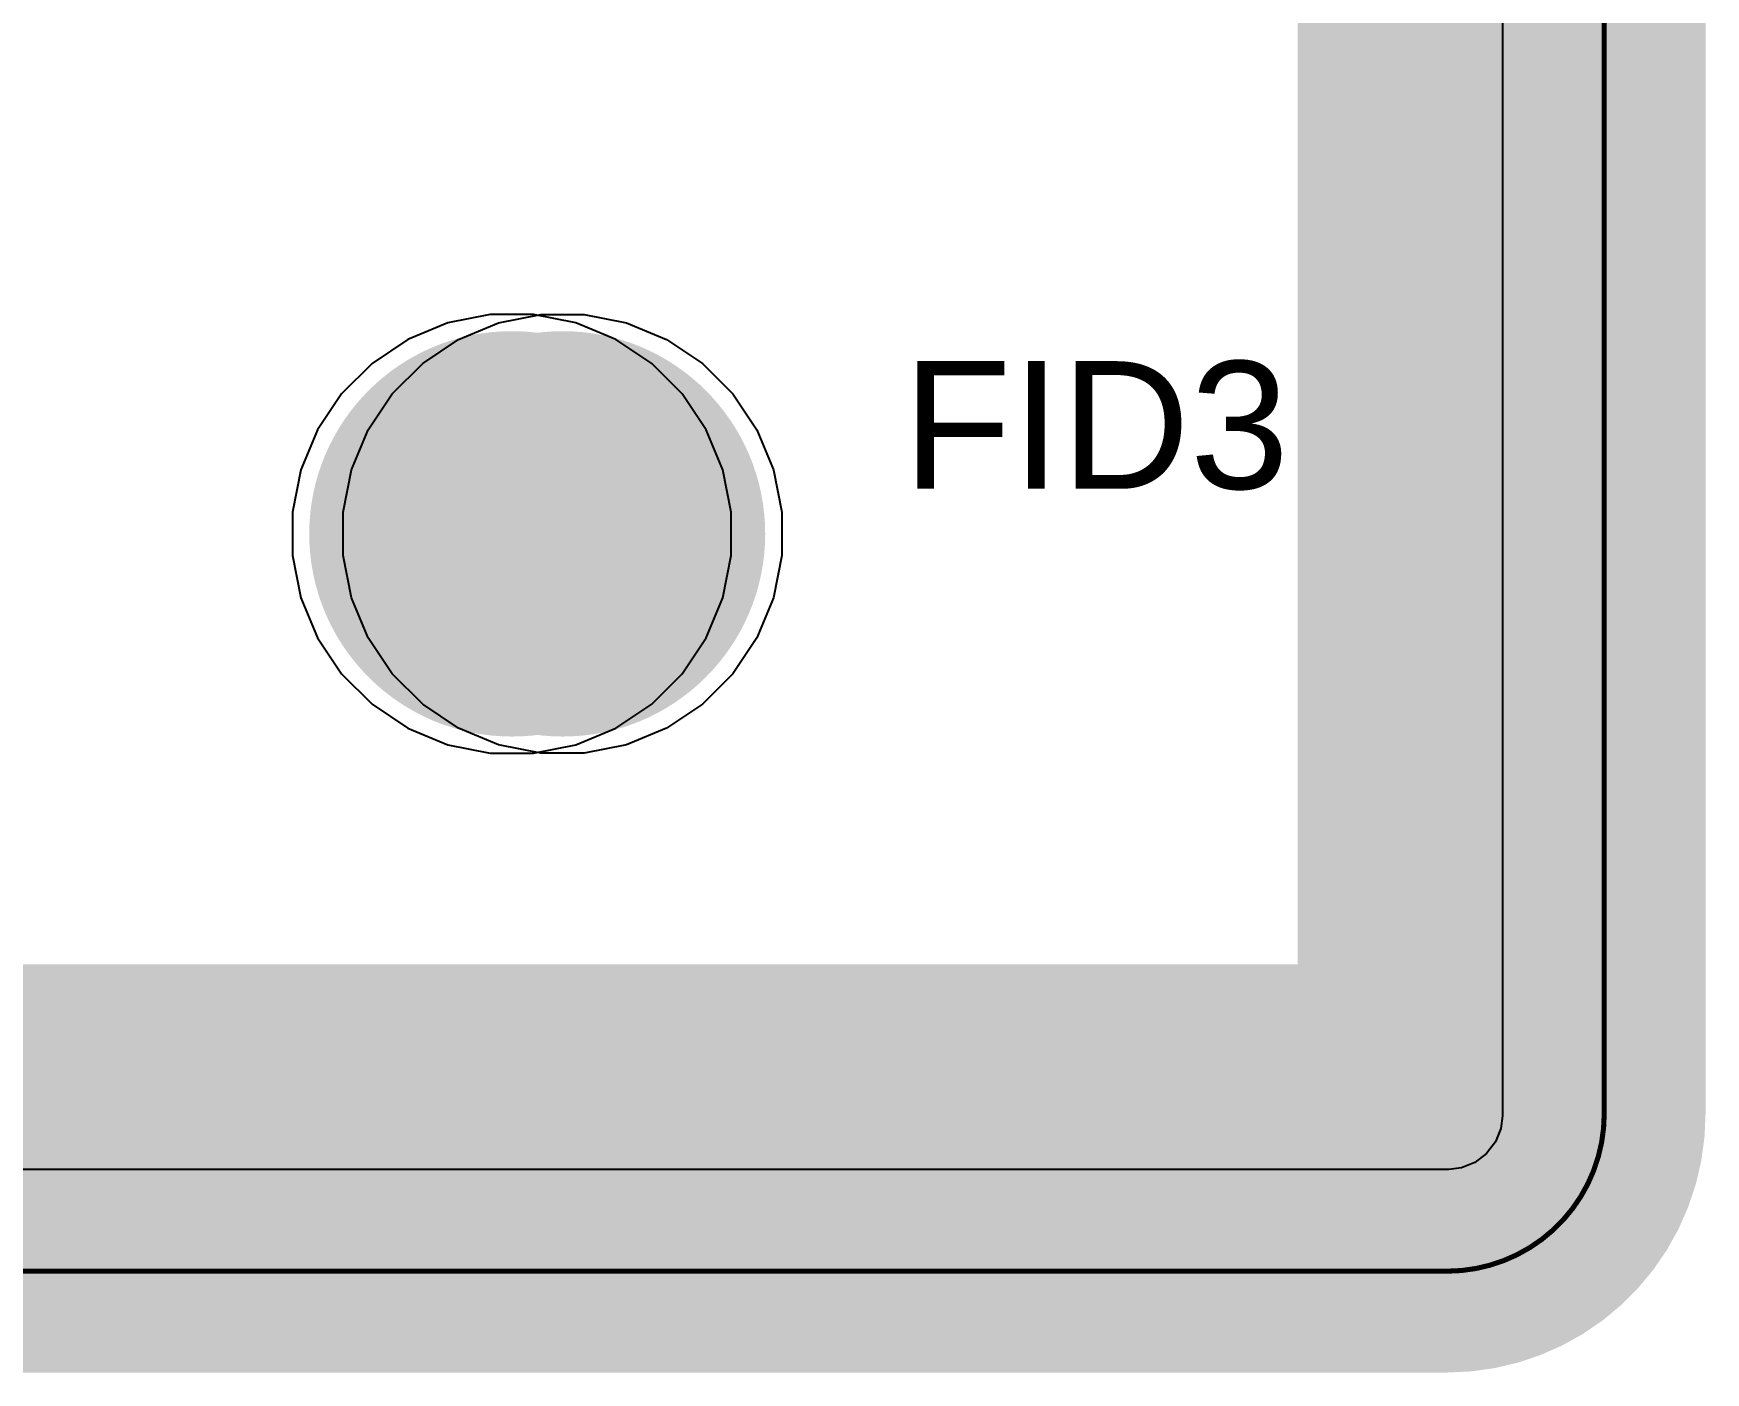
# Model space of a CAD drawing. Header units: inches. Extents: x -0.3 to 12.2, y -3.2 to 4.4.
# Drawn here: x 0.3406 to 0.6706, y 0.127 to 0.3913 of the extents above; entities that cross this region are included whole.
import ezdxf

# ---------------------------------------------------------------- set-up
doc = ezdxf.new("R2010")
doc.units = ezdxf.units.IN
doc.header["$MEASUREMENT"] = 0
for name, color, linetype in [('Board', 76, 'Continuous'), ('Board Layer Stack Bottom Solder', 6, 'Continuous'), ('Bottom Layer_L8', 5, 'Continuous'), ('Bottom Paste', 16, 'Continuous'), ('Keep-Out Layer', 6, 'Continuous'), ('Plane_L2', 76, 'Continuous'), ('Plane_L4', 136, 'Continuous'), ('Plane_L5', 16, 'Continuous'), ('Plane_L7', 216, 'Continuous'), ('Top Overlay', 2, 'Continuous'), ('Top Paste', 8, 'Continuous'), ('Top Solder', 216, 'Continuous'), ('TOP_L1', 1, 'Continuous')]:
    doc.layers.add(name, color=color, linetype=linetype)
doc.styles.add('Arial', font='', dxfattribs={"height": 0.2})
doc.styles.get('Arial').set_extended_font_data('Arial')

# ---------------------------------------------------------------- blocks, each defined once
blk = doc.blocks.new('FIDUCIAL_B_165')
at = {"layer": 'Board Layer Stack Bottom Solder'}
h = blk.add_hatch(color=6, dxfattribs=at)
edge = h.paths.add_edge_path()
edge.add_arc((0, 0), 0.04, 0, 360)
at = {"layer": 'Bottom Layer_L8'}
h = blk.add_hatch(color=5, dxfattribs=at)
edge = h.paths.add_edge_path()
edge.add_arc((0, 0), 0.02, 0, 360)
at = {"layer": 'Bottom Paste'}
h = blk.add_hatch(color=16, dxfattribs=at)
edge = h.paths.add_edge_path()
edge.add_arc((0, 0), 0.02, 0, 360)
at = {"layer": 'Bottom Layer_L8'}
for p, q in [((-0.0126323, 0.0416429), (-0.0042654, 0.0433071)), ((-0.0042654, 0.0433071), (0, 0.0433071)), ((0, 0.0433071), (0.0042653, 0.0433071)), ((0.0042653, 0.0433071), (0.0126322, 0.0416429)), ((-0.0205137, 0.0383783), (-0.0126323, 0.0416429)), ((0.0126322, 0.0416429), (0.0205136, 0.0383783)), ((-0.0276067, 0.0336389), (-0.0205137, 0.0383783)), ((0.0205136, 0.0383783), (0.0276066, 0.0336389)), ((-0.0336389, 0.0276067), (-0.0276067, 0.0336389)), ((0.0276066, 0.0336389), (0.0336388, 0.0276067)), ((-0.0383783, 0.0205137), (-0.0336389, 0.0276067)), ((0.0336388, 0.0276067), (0.0383782, 0.0205137)), ((-0.0416429, 0.0126323), (-0.0383783, 0.0205137)), ((0.0383782, 0.0205137), (0.0416428, 0.0126323)), ((-0.0433071, 0.0042654), (-0.0416429, 0.0126323)), ((0.0416428, 0.0126323), (0.0433071, 0.0042654)), ((-0.0433071, 0), (-0.0433071, 0.0042654)), ((0.0433071, 0.0042654), (0.0433071, 0)), ((-0.0433071, -0.0042653), (-0.0433071, 0)), ((0.0433071, 0), (0.0433071, 0)), ((0.0433071, 0), (0.0433071, -0.0042653)), ((-0.0416429, -0.0126322), (-0.0433071, -0.0042653)), ((0.0433071, -0.0042653), (0.0416428, -0.0126322)), ((-0.0383783, -0.0205136), (-0.0416429, -0.0126322)), ((0.0416428, -0.0126322), (0.0383782, -0.0205136)), ((-0.0336389, -0.0276066), (-0.0383783, -0.0205136)), ((0.0383782, -0.0205136), (0.0336388, -0.0276066)), ((-0.0276067, -0.0336388), (-0.0336389, -0.0276066)), ((0.0336388, -0.0276066), (0.0276066, -0.0336388)), ((-0.0205137, -0.0383782), (-0.0276067, -0.0336388)), ((0.0276066, -0.0336388), (0.0205136, -0.0383782)), ((-0.0126323, -0.0416428), (-0.0205137, -0.0383782)), ((0.0205136, -0.0383782), (0.0126322, -0.0416428)), ((-0.0042654, -0.0433071), (-0.0126323, -0.0416428)), ((0.0126322, -0.0416428), (0.0042653, -0.0433071)), ((0, -0.0433071), (-0.0042654, -0.0433071)), ((0.0042653, -0.0433071), (0, -0.0433071))]:
    blk.add_line(p, q, dxfattribs=at)
blk = doc.blocks.new('FIDUCIAL_376')
at = {"layer": 'Top Paste'}
h = blk.add_hatch(color=8, dxfattribs=at)
edge = h.paths.add_edge_path()
edge.add_arc((0, 0), 0.02, 0, 360)
at = {"layer": 'Top Solder'}
h = blk.add_hatch(color=216, dxfattribs=at)
edge = h.paths.add_edge_path()
edge.add_arc((0, 0), 0.04, 0, 360)
at = {"layer": 'TOP_L1'}
h = blk.add_hatch(color=1, dxfattribs=at)
edge = h.paths.add_edge_path()
edge.add_arc((0, 0), 0.02, 0, 360)
for p, q in [((-0.0042654, 0.0433071), (-0.0126323, 0.0416428)), ((0, 0.0433071), (-0.0042654, 0.0433071)), ((0.0042653, 0.0433071), (0, 0.0433071)), ((0.0126322, 0.0416428), (0.0042653, 0.0433071)), ((-0.0126323, 0.0416428), (-0.0205137, 0.0383782)), ((0.0205136, 0.0383782), (0.0126322, 0.0416428)), ((-0.0205137, 0.0383782), (-0.0276067, 0.0336388)), ((0.0276066, 0.0336388), (0.0205136, 0.0383782)), ((-0.0276067, 0.0336388), (-0.0336389, 0.0276066)), ((0.0336388, 0.0276066), (0.0276066, 0.0336388)), ((-0.0336389, 0.0276066), (-0.0383783, 0.0205136)), ((0.0383782, 0.0205136), (0.0336388, 0.0276066)), ((-0.0383783, 0.0205136), (-0.0416429, 0.0126322)), ((0.0416428, 0.0126322), (0.0383782, 0.0205136)), ((-0.0416429, 0.0126322), (-0.0433071, 0.0042653)), ((0.0433071, 0.0042653), (0.0416428, 0.0126322)), ((-0.0433071, 0.0042653), (-0.0433071, 0)), ((0.0433071, 0), (0.0433071, 0.0042653)), ((-0.0433071, 0), (-0.0433071, -0.0042654)), ((0.0433071, 0), (0.0433071, 0)), ((0.0433071, -0.0042654), (0.0433071, 0)), ((-0.0433071, -0.0042654), (-0.0416429, -0.0126323)), ((0.0416428, -0.0126323), (0.0433071, -0.0042654)), ((-0.0416429, -0.0126323), (-0.0383783, -0.0205137)), ((0.0383782, -0.0205137), (0.0416428, -0.0126323)), ((-0.0383783, -0.0205137), (-0.0336389, -0.0276067)), ((0.0336388, -0.0276067), (0.0383782, -0.0205137)), ((-0.0336389, -0.0276067), (-0.0276067, -0.0336389)), ((0.0276066, -0.0336389), (0.0336388, -0.0276067)), ((-0.0276067, -0.0336389), (-0.0205137, -0.0383783)), ((0.0205136, -0.0383783), (0.0276066, -0.0336389)), ((-0.0205137, -0.0383783), (-0.0126323, -0.0416429)), ((0.0126322, -0.0416429), (0.0205136, -0.0383783)), ((-0.0126323, -0.0416429), (-0.0042654, -0.0433071)), ((0.0042653, -0.0433071), (0.0126322, -0.0416429)), ((-0.0042654, -0.0433071), (0, -0.0433071)), ((0, -0.0433071), (0.0042653, -0.0433071))]:
    blk.add_line(p, q, dxfattribs=at)

msp = doc.modelspace()

# ---------------------------------------------------------------- linework, layer by layer
at = {"layer": 'Board'}
for points in [[(0.6506117, 0.1780474, 0.001, 0.001, 0), (0.6506117, 0.4320417, 0.001, 0.001, 0)], [(0.6506116, 0.1780474, 0.001, 0.001, -0.4142135623730951), (0.6195667, 0.1470025, 0.001, 0.001, 0)], [(0.0300155, 0.1470024, 0.001, 0.001, 0), (0.6195667, 0.1470024, 0.001, 0.001, 0)]]:
    msp.add_lwpolyline(points, format="xyseb", dxfattribs=at)
for points in [[(0.6503616, 0.1780474, 0.0005, 0.0005, 1), (0.6508616, 0.1780474, 0.0005, 0.0005, 1)], [(0.6503617, 0.1780474, 0.0005, 0.0005, 1), (0.6508617, 0.1780474, 0.0005, 0.0005, 1)], [(0.6193167, 0.1470025, 0.0005, 0.0005, 1), (0.6198167, 0.1470025, 0.0005, 0.0005, 1)], [(0.6193167, 0.1470024, 0.0005, 0.0005, 1), (0.6198167, 0.1470024, 0.0005, 0.0005, 1)]]:
    msp.add_lwpolyline(points, format="xyseb", close=True, dxfattribs=at)
at = {"layer": 'Keep-Out Layer'}
for points in [[(0.6200817, 0.1780474, 0.06, 0.06, 0), (0.6200817, 0.4278764, 0.06, 0.06, 0)], [(0.6200817, 0.1780474, 0.06, 0.06, -0.4142135623730951), (0.6195667, 0.1775324, 0.06, 0.06, 0)], [(0.0300155, 0.1775324, 0.06, 0.06, 0), (0.6195667, 0.1775324, 0.06, 0.06, 0)]]:
    msp.add_lwpolyline(points, format="xyseb", dxfattribs=at)
for points in [[(0.6050817, 0.1780474, 0.03, 0.03, 1), (0.6350817, 0.1780474, 0.03, 0.03, 1)], [(0.6050817, 0.1780474, 0.03, 0.03, 1), (0.6350817, 0.1780474, 0.03, 0.03, 1)], [(0.6045667, 0.1775324, 0.03, 0.03, 1), (0.6345667, 0.1775324, 0.03, 0.03, 1)], [(0.6045667, 0.1775324, 0.03, 0.03, 1), (0.6345667, 0.1775324, 0.03, 0.03, 1)]]:
    msp.add_lwpolyline(points, format="xyseb", close=True, dxfattribs=at)
at = {"layer": 'Plane_L2'}
for p, q in [((0.6305149, 0.4320417), (0.6305149, 0.1780484)), ((0.6302298, 0.1751902), (0.629127, 0.1725278)), ((0.6305539, 0.1776516), (0.6302298, 0.1751902)), ((0.6305149, 0.1780484), (0.6305148, 0.1780474)), ((0.6305148, 0.1780474), (0.6305149, 0.1780474)), ((0.6305149, 0.1780474), (0.6305539, 0.1776516)), ((0.629127, 0.1725278), (0.6273727, 0.1702414)), ((0.6250863, 0.1684871), (0.6224239, 0.1673843)), ((0.6273727, 0.1702414), (0.6250863, 0.1684871)), ((0.6195657, 0.1670992), (0.0300155, 0.1670992)), ((0.6195667, 0.1670993), (0.6195657, 0.1670992)), ((0.6195667, 0.1670992), (0.6195667, 0.1670993)), ((0.6199625, 0.1670602), (0.6195667, 0.1670992)), ((0.6224239, 0.1673843), (0.6199625, 0.1670602))]:
    msp.add_line(p, q, dxfattribs=at)
for points in [[(0.6506117, 0.1780474, 0.04, 0.04, 0), (0.6506117, 0.4320417, 0.04, 0.04, 0)], [(0.6506116, 0.1780474, 0.04, 0.04, -0.4142135623730951), (0.6195667, 0.1470025, 0.04, 0.04, 0)], [(0.0300155, 0.1470024, 0.04, 0.04, 0), (0.6195667, 0.1470024, 0.04, 0.04, 0)]]:
    msp.add_lwpolyline(points, format="xyseb", dxfattribs=at)
for points in [[(0.6406116, 0.1780474, 0.02, 0.02, 1), (0.6606116, 0.1780474, 0.02, 0.02, 1)], [(0.6406117, 0.1780474, 0.02, 0.02, 1), (0.6606117, 0.1780474, 0.02, 0.02, 1)], [(0.6095667, 0.1470025, 0.02, 0.02, 1), (0.6295667, 0.1470025, 0.02, 0.02, 1)], [(0.6095667, 0.1470024, 0.02, 0.02, 1), (0.6295667, 0.1470024, 0.02, 0.02, 1)]]:
    msp.add_lwpolyline(points, format="xyseb", close=True, dxfattribs=at)
at = {"layer": 'Plane_L4'}
for p, q in [((0.6305149, 0.4320417), (0.6305149, 0.1780484)), ((0.6302298, 0.1751902), (0.629127, 0.1725278)), ((0.6305539, 0.1776516), (0.6302298, 0.1751902)), ((0.6305149, 0.1780484), (0.6305148, 0.1780474)), ((0.6305148, 0.1780474), (0.6305149, 0.1780474)), ((0.6305149, 0.1780474), (0.6305539, 0.1776516)), ((0.629127, 0.1725278), (0.6273727, 0.1702414)), ((0.6250863, 0.1684871), (0.6224239, 0.1673843)), ((0.6273727, 0.1702414), (0.6250863, 0.1684871)), ((0.6195657, 0.1670992), (0.0300155, 0.1670992)), ((0.6195667, 0.1670993), (0.6195657, 0.1670992)), ((0.6195667, 0.1670992), (0.6195667, 0.1670993)), ((0.6199625, 0.1670602), (0.6195667, 0.1670992)), ((0.6224239, 0.1673843), (0.6199625, 0.1670602))]:
    msp.add_line(p, q, dxfattribs=at)
for points in [[(0.6506117, 0.1780474, 0.04, 0.04, 0), (0.6506117, 0.4320417, 0.04, 0.04, 0)], [(0.6506116, 0.1780474, 0.04, 0.04, -0.4142135623730951), (0.6195667, 0.1470025, 0.04, 0.04, 0)], [(0.0300155, 0.1470024, 0.04, 0.04, 0), (0.6195667, 0.1470024, 0.04, 0.04, 0)]]:
    msp.add_lwpolyline(points, format="xyseb", dxfattribs=at)
for points in [[(0.6406116, 0.1780474, 0.02, 0.02, 1), (0.6606116, 0.1780474, 0.02, 0.02, 1)], [(0.6406117, 0.1780474, 0.02, 0.02, 1), (0.6606117, 0.1780474, 0.02, 0.02, 1)], [(0.6095667, 0.1470025, 0.02, 0.02, 1), (0.6295667, 0.1470025, 0.02, 0.02, 1)], [(0.6095667, 0.1470024, 0.02, 0.02, 1), (0.6295667, 0.1470024, 0.02, 0.02, 1)]]:
    msp.add_lwpolyline(points, format="xyseb", close=True, dxfattribs=at)
at = {"layer": 'Plane_L5'}
for p, q in [((0.6305149, 0.4320417), (0.6305149, 0.1780484)), ((0.6302298, 0.1751902), (0.629127, 0.1725278)), ((0.6305539, 0.1776516), (0.6302298, 0.1751902)), ((0.6305149, 0.1780484), (0.6305148, 0.1780474)), ((0.6305148, 0.1780474), (0.6305149, 0.1780474)), ((0.6305149, 0.1780474), (0.6305539, 0.1776516)), ((0.629127, 0.1725278), (0.6273727, 0.1702414)), ((0.6250863, 0.1684871), (0.6224239, 0.1673843)), ((0.6273727, 0.1702414), (0.6250863, 0.1684871)), ((0.6195657, 0.1670992), (0.0300155, 0.1670992)), ((0.6195667, 0.1670993), (0.6195657, 0.1670992)), ((0.6195667, 0.1670992), (0.6195667, 0.1670993)), ((0.6199625, 0.1670602), (0.6195667, 0.1670992)), ((0.6224239, 0.1673843), (0.6199625, 0.1670602))]:
    msp.add_line(p, q, dxfattribs=at)
for points in [[(0.6506117, 0.1780474, 0.04, 0.04, 0), (0.6506117, 0.4320417, 0.04, 0.04, 0)], [(0.6506116, 0.1780474, 0.04, 0.04, -0.4142135623730951), (0.6195667, 0.1470025, 0.04, 0.04, 0)], [(0.0300155, 0.1470024, 0.04, 0.04, 0), (0.6195667, 0.1470024, 0.04, 0.04, 0)]]:
    msp.add_lwpolyline(points, format="xyseb", dxfattribs=at)
for points in [[(0.6406116, 0.1780474, 0.02, 0.02, 1), (0.6606116, 0.1780474, 0.02, 0.02, 1)], [(0.6406117, 0.1780474, 0.02, 0.02, 1), (0.6606117, 0.1780474, 0.02, 0.02, 1)], [(0.6095667, 0.1470025, 0.02, 0.02, 1), (0.6295667, 0.1470025, 0.02, 0.02, 1)], [(0.6095667, 0.1470024, 0.02, 0.02, 1), (0.6295667, 0.1470024, 0.02, 0.02, 1)]]:
    msp.add_lwpolyline(points, format="xyseb", close=True, dxfattribs=at)
at = {"layer": 'Plane_L7'}
for p, q in [((0.6305149, 0.4320417), (0.6305149, 0.1780484)), ((0.6302298, 0.1751902), (0.629127, 0.1725278)), ((0.6305539, 0.1776516), (0.6302298, 0.1751902)), ((0.6305149, 0.1780484), (0.6305148, 0.1780474)), ((0.6305148, 0.1780474), (0.6305149, 0.1780474)), ((0.6305149, 0.1780474), (0.6305539, 0.1776516)), ((0.629127, 0.1725278), (0.6273727, 0.1702414)), ((0.6250863, 0.1684871), (0.6224239, 0.1673843)), ((0.6273727, 0.1702414), (0.6250863, 0.1684871)), ((0.6195657, 0.1670992), (0.0300155, 0.1670992)), ((0.6195667, 0.1670993), (0.6195657, 0.1670992)), ((0.6195667, 0.1670992), (0.6195667, 0.1670993)), ((0.6199625, 0.1670602), (0.6195667, 0.1670992)), ((0.6224239, 0.1673843), (0.6199625, 0.1670602))]:
    msp.add_line(p, q, dxfattribs=at)
for points in [[(0.6506117, 0.1780474, 0.04, 0.04, 0), (0.6506117, 0.4320417, 0.04, 0.04, 0)], [(0.6506116, 0.1780474, 0.04, 0.04, -0.4142135623730951), (0.6195667, 0.1470025, 0.04, 0.04, 0)], [(0.0300155, 0.1470024, 0.04, 0.04, 0), (0.6195667, 0.1470024, 0.04, 0.04, 0)]]:
    msp.add_lwpolyline(points, format="xyseb", dxfattribs=at)
for points in [[(0.6406116, 0.1780474, 0.02, 0.02, 1), (0.6606116, 0.1780474, 0.02, 0.02, 1)], [(0.6406117, 0.1780474, 0.02, 0.02, 1), (0.6606117, 0.1780474, 0.02, 0.02, 1)], [(0.6095667, 0.1470025, 0.02, 0.02, 1), (0.6295667, 0.1470025, 0.02, 0.02, 1)], [(0.6095667, 0.1470024, 0.02, 0.02, 1), (0.6295667, 0.1470024, 0.02, 0.02, 1)]]:
    msp.add_lwpolyline(points, format="xyseb", close=True, dxfattribs=at)

# ---------------------------------------------------------------- block references
at = {"rotation": 90}
for name, p in [('FIDUCIAL_376', (0.435, 0.2925169)), ('FIDUCIAL_B_165', (0.445, 0.2925169))]:
    msp.add_blockref(name, p, dxfattribs=at)

# ---------------------------------------------------------------- texts
at = {"layer": 'Top Overlay', "style": 'Arial'}
msp.add_text('FID3', height=0.025197, dxfattribs=at).set_placement((0.5121364, 0.3014045))

doc.saveas('drawing.dxf')
